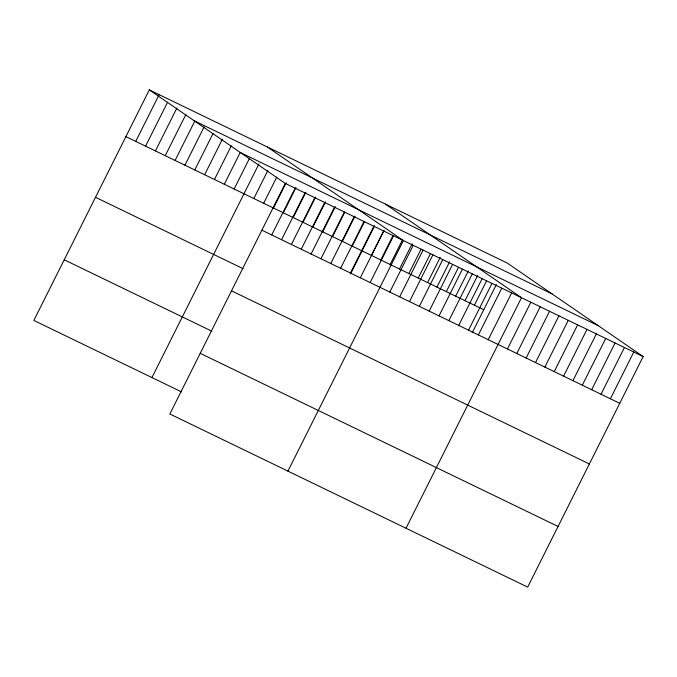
<?xml version="1.0" encoding="UTF-8"?>
<svg xmlns="http://www.w3.org/2000/svg" width="677" height="677" viewBox="0 0 677 677"><rect width="100%" height="100%" fill="white"/><g stroke="black" fill="none" stroke-linecap="round" stroke-linejoin="round"><path stroke-width="1.02" d="M149.304 89.889L285.296 183.433L169.842 413.994L527.696 587.111L643.15 356.559L507.158 263.006L149.304 89.889L33.85 320.441L181.461 391.856M135.738 141.4L159.146 94.645M145.572 146.156L167.583 102.21M155.414 150.92L176.959 107.905M165.256 155.676L185.862 114.54M175.098 160.441L194.764 121.166M184.939 165.196L204.141 126.861M194.781 169.961L213.043 133.496M204.623 174.725L222.411 139.191M214.465 179.481L231.322 145.826M224.307 184.246L240.225 152.452M234.14 189.001L249.593 158.147M151.944 377.571L258.969 163.842M253.824 198.53L267.872 170.477M263.666 203.286L276.775 177.103M273.508 208.051L286.151 182.798M271.731 234.944L295.138 188.198M283.35 212.806L295.993 187.563M281.573 239.709L304.98 192.953M293.192 217.571L305.835 192.327M291.415 244.465L314.822 197.718M303.034 222.327L315.668 197.083M301.248 249.229L324.664 202.482M312.876 227.091L325.51 201.848M311.09 253.993L334.506 207.238M322.709 231.856L335.352 206.603M320.932 258.749L344.348 212.003M332.551 236.612L344.728 212.299M330.774 263.514L354.189 216.758M342.393 241.376L355.036 216.132M340.616 268.27L364.023 221.523M352.235 246.132L364.412 221.828M350.458 273.034L373.865 226.279M350.568 273.872L374.719 225.653M371.436 255.424L384.079 230.18M360.299 277.79L383.707 231.043M380.796 259.951L392.965 235.638M370.141 282.554L393.549 235.808M390.155 264.479L402.324 240.166M287.937 471.124L403.39 240.563L267.398 147.011M399.515 269.006L412.158 243.762M389.817 292.075L413.232 245.328M408.874 273.533L421.043 249.221M399.658 296.839L423.074 250.084M418.234 278.061L430.403 253.748M409.5 301.595L432.916 254.848M427.593 282.588L440.228 257.345M419.342 306.359L442.75 259.613M436.953 287.116L449.587 261.872M429.184 311.124L452.591 264.368M446.312 291.643L458.481 267.339M439.026 315.88L462.433 269.133M455.663 296.171L468.306 270.927M448.868 320.644L472.275 273.889M465.023 300.698L477.666 275.454M458.71 325.4L482.117 278.653M474.382 305.225L486.56 280.921M468.543 330.164L491.959 283.409M472.241 332.737L496.385 284.509M478.385 334.92L501.801 288.174M488.227 339.685L511.643 292.938M406.022 528.255L521.485 297.694L385.484 204.141M507.428 348.977L530.844 302.221M516.788 353.504L540.195 306.749M526.147 358.031L549.555 311.276M535.507 362.559L558.914 315.804M544.867 367.086L568.274 320.331M554.226 371.614L577.633 324.858M563.586 376.141L586.993 329.386M572.945 380.669L596.352 333.913M582.305 385.196L605.712 338.449M591.664 389.724L615.071 342.977M601.024 394.251L624.431 347.504M610.383 398.778L633.79 352.032M194.181 120.76L552.034 293.877M240.42 152.562L598.273 325.688M285.296 183.433L643.15 356.559M125.897 136.636L483.742 309.753M261.889 230.188L619.743 403.306M95.516 197.295L243.136 268.701M231.517 290.839L589.362 463.965M64.222 259.79L211.842 331.197M200.223 353.335L558.068 526.461"/></g></svg>
